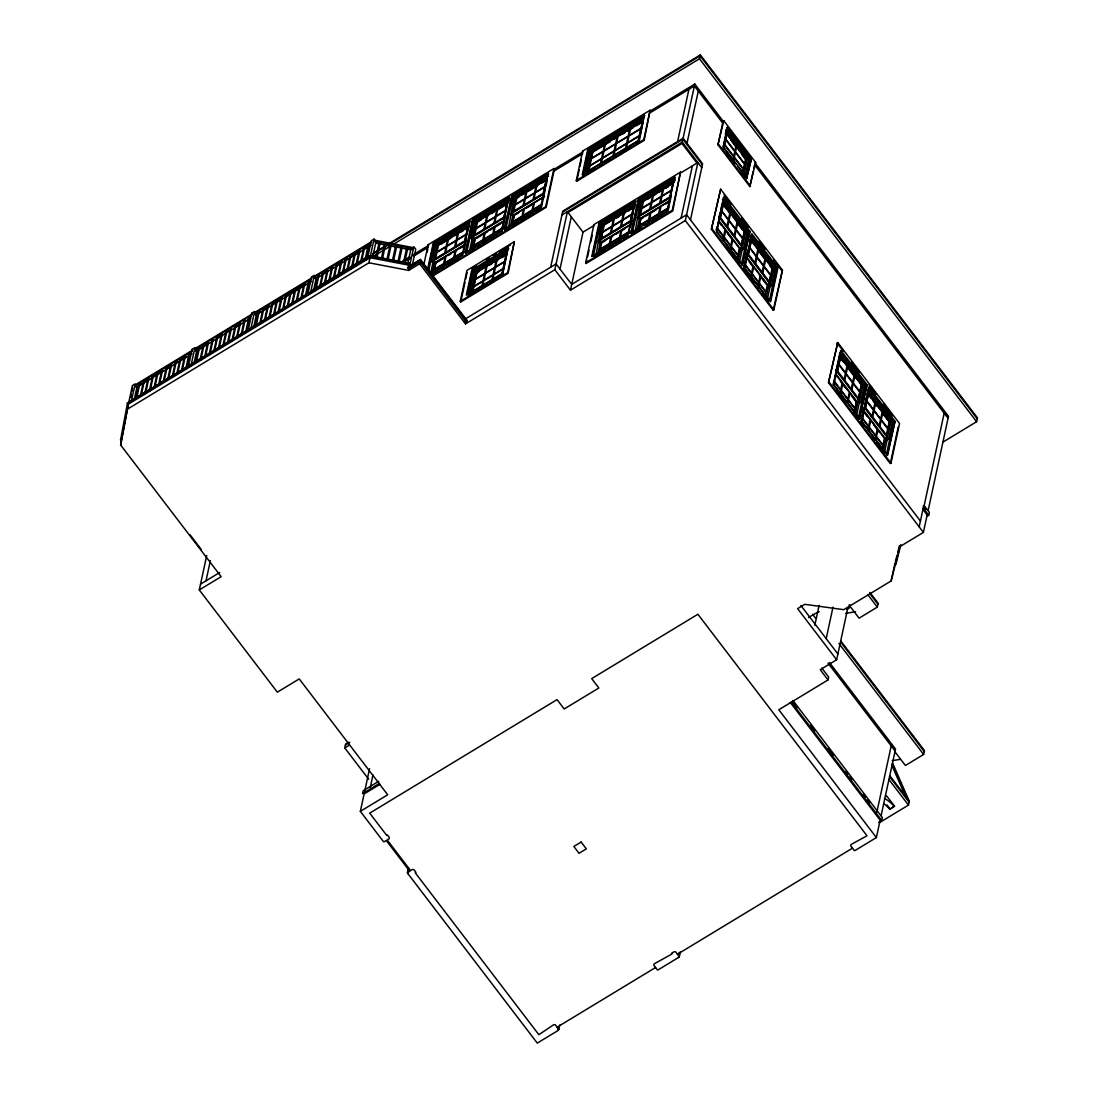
<?xml version="1.0" encoding="UTF-8"?>
<svg xmlns="http://www.w3.org/2000/svg" width="1098" height="1098" viewBox="0 0 1098 1098"><rect width="100%" height="100%" fill="white"/><g stroke="black" fill="none" stroke-linecap="round" stroke-linejoin="round"><path stroke-width="1.5" d="M127.505 402.829L127.341 403.556L369.751 256.63L410.419 264.426L410.583 263.698L369.902 255.903L127.505 402.829L120.547 440.133L120.698 439.406M558.937 1027.22L558.251 1030.391L537.279 1043.1L407.825 873.555L407.413 872.567L409.691 871.181L386.263 840.505L383.984 841.891L383.106 841.178L360.35 811.353L387.69 794.787L299.219 678.921L277.341 692.179L199.287 589.942L221.165 576.67L120.629 445.006L128.37 404.174L370.012 257.714L409.787 265.332L409.307 267.514L407.591 267.939L409.156 268.241L420.095 261.612L465.977 321.714L465.511 323.883L419.628 263.781L420.095 261.612M128.37 404.174L120.629 445.006M130.703 397.545L131.307 394.223M131.829 391.602L132.446 388.294M128.535 403.446L132.391 385.549L135.136 383.902L131.266 401.799M135.15 385.769L135.356 384.808L192.342 350.262L192.136 351.236L135.15 385.769L136.44 387.484L191.972 353.817M136.44 387.484L141.038 383.861M134.272 399.466L137.085 386.455M135.932 397.943L138.773 384.822L139.679 384.273L136.838 397.38M140.489 395.17L143.33 382.063L144.236 381.514L141.409 394.621M144.689 394.045L147.887 379.304L148.793 378.741L145.965 391.862M149.602 389.653L152.444 376.532L153.349 375.983L150.165 390.737M153.816 388.527L157 373.773L157.906 373.224L155.079 386.331M158.716 384.122L161.557 371.014L162.463 370.465L159.279 385.206M163.286 381.363L166.114 368.255L167.02 367.693L164.192 380.814M167.843 378.604L170.67 365.483L171.59 364.934L168.749 378.041M172.4 375.832L175.227 362.724L176.147 362.175L173.306 375.283M176.956 373.073L179.784 359.966L180.703 359.417L177.862 372.524M181.156 371.947L184.34 357.193L185.26 356.644L182.419 369.765M185.713 369.189L188.897 354.434L189.817 353.885L186.633 368.64M194.868 349.576L195.087 348.601L252.073 314.069L251.867 315.03L194.868 349.576L196.171 351.278L250.248 318.502M196.171 351.278L206.616 344.113M194.003 363.273L196.817 350.248M195.307 363.369L198.491 348.629L199.411 348.066L196.569 361.187M200.22 358.977L203.048 345.856L203.967 345.307L200.769 360.062M204.42 357.852L207.618 343.098L208.524 342.549L205.683 355.656M209.334 353.446L212.175 340.339L213.081 339.79L209.896 354.53M213.89 350.687L216.731 337.58L217.637 337.017L214.81 350.138M218.447 347.929L221.288 334.808L222.194 334.259L219.367 347.366M222.647 346.803L225.845 332.049L226.751 331.5L223.923 344.607M227.561 342.398L230.402 329.29L231.307 328.727L228.48 341.849M231.774 341.272L234.958 326.518L235.864 325.969L233.037 339.09M236.688 336.866L239.515 323.759L240.435 323.21L237.237 337.964M241.244 334.108L244.072 321L244.991 320.451L242.15 333.559M245.801 331.349L248.628 318.242L249.548 317.679L246.707 330.8M248.464 330.745L248.683 329.784L191.683 364.33M311.434 281.417L255.903 315.071L254.599 313.369L254.805 312.408L311.805 277.863M255.903 315.071L260.501 311.448M253.72 327.067L256.534 314.055M255.038 327.177L258.222 312.422L259.142 311.873L256.301 324.981M199.287 589.942L206.698 555.629M259.952 322.771L262.779 309.663L263.698 309.101L260.501 323.855M206.012 580.815L210.363 560.694M264.508 320.012L267.336 306.891L268.255 306.342L265.414 319.463M269.065 317.253L271.892 304.132L272.812 303.583L269.971 316.691M273.265 316.128L276.449 301.374L277.369 300.825L274.527 313.932M278.178 311.722L281.019 298.615L281.925 298.052L278.741 312.806M282.378 310.597L285.576 295.842L286.482 295.293L283.641 308.401M287.292 306.191L290.133 293.084L291.039 292.535L287.854 307.289M291.848 303.432L294.689 290.325L295.595 289.776L292.768 302.883M296.405 300.674L299.246 287.566L300.152 287.003L297.325 300.125M300.962 297.915L303.803 284.794L304.709 284.245L301.881 297.352M305.519 295.142L308.36 282.035L309.265 281.486L306.438 294.593M314.33 277.176L314.536 276.202L371.536 241.656L371.316 242.631L314.33 277.176L315.634 278.878L371.165 245.211M315.634 278.878L318.763 276.133M313.452 290.86L316.265 277.849M314.769 290.97L317.953 276.216L318.859 275.667L316.032 288.774M319.669 286.564L322.51 273.457L323.416 272.908L320.232 287.662M323.883 285.453L327.067 270.698L327.973 270.149L325.145 283.257M328.796 281.047L331.623 267.939L332.543 267.377L329.345 282.131M332.996 279.921L336.18 265.167L337.1 264.618L334.259 277.725M337.909 275.516L340.737 262.408L341.656 261.859L338.459 276.614M342.466 272.757L345.294 259.65L346.213 259.087L343.372 272.208M347.023 269.998L349.85 256.877L350.77 256.328L347.929 269.449M351.223 268.873L354.421 254.118L355.327 253.569L352.485 266.677M356.136 264.467L358.977 251.36L359.883 250.811L356.699 265.551M360.336 263.342L363.534 248.601L364.44 248.038L361.613 261.159M365.25 258.95L368.091 245.828L368.997 245.279L365.812 260.034M367.446 258.648L371.316 240.75L374.047 239.089L375.996 241.642M367.926 258.346L368.132 257.371L311.146 291.917M369.751 256.63L369.902 255.903M127.272 409.252L368.928 262.793L370.012 257.714M370.177 256.987L374.047 239.089M370.795 256.863L371 255.903L409.664 263.314L409.458 264.275M372.853 256.205L375.681 243.097L374.404 240.174L413.054 247.585L410.762 249.822L407.578 264.577M375.791 257.838L378.975 243.097L380.086 243.303L376.889 258.057M381.308 258.908L384.506 244.154L385.604 244.36L382.42 259.114M386.839 259.965L390.023 245.211L391.121 245.417L387.937 260.171M392.357 261.022L395.541 246.268L396.653 246.474L393.455 261.228M397.874 262.079L401.072 247.325L402.17 247.544L398.986 262.285M403.405 263.136L406.589 248.381L407.701 248.601L404.503 263.355M368.928 262.793L408.689 270.41L409.156 268.241M409.938 264.604L413.809 246.721L415.758 249.273L412.244 265.538M407.591 267.939L420.507 259.471L467.048 320.438L465.977 321.714M423.828 264.673L428.138 244.744L553.927 168.502L554.421 169.133L546.159 207.344L432.063 276.504M427.136 252.266L427.849 248.972M428.138 244.744L428.206 247.311L413.658 256.136M427.369 270.286L433.285 242.878L469.752 220.78L468.846 227.862M427.849 270.932L433.779 243.523L470.246 221.412M428.536 271.398L434.588 243.454L469.23 222.455M430.457 274.102L432.873 262.93L431.898 261.653L435.563 244.73L468.764 224.61M437.182 244.593L433.93 259.581L464.921 240.791L468.173 225.804L437.182 244.593L438.157 245.87M434.424 260.226L437.663 245.225L468.654 226.449M432.173 273.484L434.698 261.832L435.673 263.108L444.127 257.989M433.024 272.469L435.192 262.463L464.77 244.538M433.518 273.1L435.316 264.769M433.847 272.359L434.424 269.655L443.537 264.124L442.961 266.841M443.578 267.637L444.457 263.575L453.57 258.044L452.692 262.106M368.654 779.209L344.772 747.93L345.609 744.06L348.533 742.289M453.899 260.212L454.476 257.495L463.603 251.977M469.752 220.78L462.121 255.34L431.802 273.718M465.415 241.436L466.142 238.101M466.856 234.766L468.297 228.109M463.274 253.665L466.06 240.764M508.95 197.022L472.483 219.12L465.168 252.979L501.635 230.882L508.95 197.022L509.445 197.654L472.977 219.765L465.662 253.611M466.677 252.581L473.787 219.696L508.429 198.697L509.403 199.973L474.761 220.972L471.097 237.895L472.071 239.172L469.656 250.344M507.372 202.046L476.367 220.835L473.128 235.823L504.119 217.033L507.372 202.046L507.852 202.691L476.861 221.467L473.979 234.794M460.254 301.346L466.952 270.396L514.344 241.656L508.141 273.251L460.748 301.977L460.254 301.346L507.66 272.606L514.344 241.656M471.371 249.726L473.897 238.074L474.871 239.35L473.073 247.681M460.748 301.977L465.003 282.31M465.703 279.029L467.117 272.482M472.222 248.711L474.391 238.705L503.968 220.78M473.046 248.601L473.622 245.897L482.736 240.366L482.159 243.083M467.199 294.086L472.277 270.616L508.745 248.519L508.25 247.874L471.797 269.971L466.348 295.129L502.815 273.031L503.309 273.663M473.087 270.547L467.858 294.731L502.5 273.731L507.729 249.548L473.087 270.547L474.061 271.824L469.175 294.401M484.657 229.345L486.126 222.578L495.239 217.047L493.784 223.827L485.961 228.562M471.207 292.343L475.681 271.686L506.672 252.897L501.855 275.145M471.701 292.988L476.161 272.331L507.152 253.542M482.777 243.88L483.655 239.817L492.769 234.286L491.89 238.348M360.35 811.353L364.111 793.95L379.935 784.356M364.742 791.04L369.573 768.696M473.211 288.856L474.94 280.91M475.626 277.725L476.656 272.963L479.469 271.261M472.662 292.178L473.828 286.77L482.955 281.239L481.775 286.66M370.204 787.733L372.963 774.968M493.098 236.454L493.675 233.737L502.802 228.219M482.695 286.111L483.861 280.69L492.975 275.159L491.808 280.58M508.429 198.697L501.319 231.582L468.119 251.703M503.488 225.021L502.898 227.725L493.784 233.256L495.253 226.49L504.366 220.959M502.115 231.513L505.602 215.4M508.388 202.499L509.088 199.273M492.714 280.031L493.894 274.61L503.008 269.092L501.827 274.5L490.175 281.623M504.366 229.221L511.682 195.362L548.149 173.264L548.643 173.896L512.176 196.007L504.86 229.853L504.366 229.221L540.834 207.124L541.314 207.755L545.157 190.023M548.602 176.215L547.628 174.939L512.986 195.938L505.876 228.823L539.063 208.702M508.511 228.192L513.96 197.215L547.147 177.094M512.327 212.065L515.566 197.077L546.571 178.288L543.812 193.921L543.318 193.275L512.327 212.065L512.821 212.71L516.06 197.709L547.051 178.933M510.57 225.968L513.095 214.316L514.07 215.592L511.915 225.584M513.672 211.681L516.87 197.64L525.983 192.123L524.515 198.889L515.401 204.42M511.421 224.953L513.59 214.947L544.581 196.171M511.942 226.202L512.821 222.139L521.934 216.608L521.056 220.671M502.692 274.198L508.25 247.874M522.264 218.763L522.854 216.059L531.967 210.528L531.377 213.245M532.983 200.069L534.438 193.303L525.324 198.82L523.856 205.587L531.679 200.852M531.995 214.041L532.873 209.979L541.987 204.461M546.571 178.288L543.002 193.989L533.889 199.52L535.357 192.74L544.471 187.223M540.504 207.824L548.149 173.264M545.843 186.797L547.243 180.347M431.583 275.859L545.665 206.698L553.927 168.502M407.413 872.567L408.456 867.695M407.825 873.555L408.854 868.806M408.058 873.418L409.087 868.669M550.633 267.253L562.766 211.145L683.093 138.224L702.61 163.78L690.477 219.874M554.847 269.737L567.391 211.708L583.011 232.145L570.466 290.188L554.847 269.737L465.511 323.883M576.272 180.594L582.64 151.099L650.098 110.212L644.21 140.352L576.752 181.239L576.272 180.594L643.73 139.707L650.098 110.212M576.752 181.239L579.209 169.888M579.909 166.635L581.309 160.157M560.007 269.051L571.303 216.814M582.365 174.376L587.801 149.232L644.32 114.974L639.365 140.764L638.885 140.119L582.365 174.376L582.846 175.021L587.197 172.386M582.846 175.021L588.295 149.863L644.814 115.619M643.785 116.649L589.091 149.795L583.875 173.978L637.128 141.697M585.193 173.649L590.079 151.071L643.332 118.804M587.224 171.604L591.685 150.934L642.742 119.998L637.897 141.601M587.705 172.235L592.179 151.579L643.222 120.643M588.542 171.288L590.257 163.341M590.944 160.157L592.316 153.802M588.679 171.439L589.846 166.018L601.471 158.977L600.29 164.398M601.498 162.49L602.377 158.428L614.002 151.373L612.835 156.794M585.659 262.82L593.908 224.61L680.513 172.112L672.745 210.967L586.14 263.451L585.659 262.82L672.25 210.322L680.513 172.112M586.14 263.451L586.854 260.13M587.581 256.808L589.008 250.166M590.806 241.862L592.247 235.205M635.536 200.646L599.069 222.743L591.753 256.603L628.207 234.492L635.536 200.646L634.63 207.728M613.741 156.245L614.907 150.824L626.533 143.783L625.078 150.55M592.591 255.628L599.563 223.374L636.016 201.277M600.359 223.306L593.249 256.205L627.891 235.205L635.001 202.32L600.359 223.306L601.347 224.596L595.898 255.559M599.714 239.446L602.953 224.459L633.944 205.669L630.705 220.657L599.714 239.446L600.208 240.078L603.447 225.09L634.438 206.3M597.6 255.024L600.482 241.697L601.457 242.974L605.684 240.407M600.688 240.723L602.129 234.066M598.808 252.32L600.963 242.329L630.554 224.404M599.33 253.583L601.773 242.26L610.886 236.729L609.431 243.509L600.318 249.026M626.272 148.642L627.452 143.234L639.063 136.179M608.443 248.052L609.321 243.989L600.208 249.521M609.651 246.144L610.227 243.44L619.354 237.909L618.764 240.627M638.569 140.832L644.32 114.974M640.134 134.944L642.879 122.221M619.382 241.423L620.26 237.36L628.07 232.625M632.997 212.971L631.199 221.302L630.705 220.657M629.044 233.517L629.744 230.306M630.362 227.286L631.844 220.629M630.952 232.845L638.267 198.985L674.735 176.888L667.406 210.734L630.952 232.845L631.432 233.476L634.356 231.705M631.432 233.476L638.761 199.616L675.215 177.519M635.097 231.802L640.532 200.838L675.174 179.839L674.199 178.562L639.558 199.548L632.448 232.447L641.108 227.19M639.393 216.32L642.646 201.332L673.637 182.543L673.143 181.911L642.152 200.701L638.912 215.688L669.904 196.899L670.398 197.544L636.881 217.761M637.156 229.592L639.681 217.939L640.656 219.216L638.858 227.547M640.244 215.304L641.877 208.524L650.99 202.993L649.536 209.759L641.712 214.494M637.65 230.237L640.161 218.571L669.753 200.646M638.816 228.466L639.407 225.763L648.52 220.231L647.93 222.935M648.849 222.386L649.426 219.682L658.553 214.151L657.675 218.214M658.869 216.306L659.459 213.602L668.572 208.071M677.617 141.532L688.913 89.295M393.949 243.962L699.495 58.77L700.332 54.9L977.453 417.844L976.616 421.714L943.072 442.041M673.143 181.911L669.588 197.613L660.474 203.13L661.929 196.364L671.043 190.832M674.199 178.562L667.09 211.447L644.004 225.447M561.929 215.016L682.256 142.081L694.801 84.052L723.102 121.109L717.968 144.812L749.852 186.564L755.657 162.449L723.788 120.698L723.102 121.109M671.386 195.252L667.9 211.379L667.406 210.734M674.172 182.364L674.872 179.139M686.991 143.33L698.287 91.093M681.103 218.09L692.399 165.853M570.466 290.188L685.317 220.574L697.861 162.531L681.007 172.757M717.968 144.812L723.788 120.698M725.298 134.121L727.37 127.258L751.444 158.785L746.571 178.549L751.444 158.785M727.37 127.258L723.184 146.61L747.258 178.123M737.746 166.361L746.022 177.203L750.003 158.826L727.233 129.015L723.266 147.393L735.674 163.657M723.404 148.957L726.958 132.515L747.12 158.922L743.922 173.717M723.829 148.12L724.515 144.895L733.629 156.822L732.929 160.047M711.394 229.29L720.659 189.213L782.449 270.149L773.884 309.814L773.198 310.226L711.394 229.29L720.659 189.213M716.28 229.88L716.967 226.655M718.71 218.598L720.11 212.147M720.81 208.922L723.925 197.228L749.948 231.307L742.632 265.153L716.61 231.074L723.925 197.228M716.404 230.978L716.994 228.274L723.5 236.784L722.909 239.501M717.68 225.076L718.27 222.372M731.103 250.742L741.397 264.234L748.507 231.349L723.788 198.971L716.678 231.856L729.045 248.052M720.274 217.473L723.513 202.471L745.638 231.445L742.399 246.432L720.274 217.473L719.588 217.884M733.588 160.898L734.274 157.687L743.387 169.614L742.687 172.825M723.568 240.352L724.145 237.635L730.65 246.158L729.772 250.22M743.977 167.967L745.405 161.392M558.251 1030.391L558.772 1027.014M743.236 174.129L746.434 159.334L726.272 132.927L726.958 132.515M558.086 1030.185L560.049 1024.75M745.02 176.366L748.63 159.663L750.003 158.826M730.719 249.726L731.309 247.009L737.815 255.532L737.225 258.236M734.013 236.139L735.468 229.372L728.962 220.849L727.507 227.629L733.08 234.931M734.658 236.99L736.127 230.223L742.632 238.746L741.164 245.513L737.444 240.64M749.852 186.564L753.104 171.494M753.832 168.145L754.559 164.796L948.082 418.256M737.293 259.059L739.091 250.728M737.609 260.308L740.134 248.642L719.025 221M738.295 259.897L740.821 248.23L742.124 249.932L739.352 262.71M741.74 243.934L743.181 237.264M741.713 246.844L744.952 231.856L722.841 202.883L723.513 202.471M742.124 249.932L743.483 249.109L747.148 232.186L748.507 231.349M741.946 265.579L749.948 231.307M747.738 250.399L743.895 268.132L751.897 233.86L777.919 267.939L770.604 301.799L744.581 267.72M749.481 242.342L751.224 234.272L777.233 268.351L770.274 300.591M743.785 269.23L746.667 255.903M744.087 268.969L744.677 266.265M752.899 279.29L769.369 300.879L776.478 267.981L751.759 235.617L744.65 268.502L750.84 276.586M770.371 283.064L773.61 268.077L751.485 239.117L748.246 254.105L770.371 283.064L768.998 283.902L770.796 275.571M750.593 277.492L751.471 273.429L744.966 264.906M751.54 276.984L752.116 274.28L758.622 282.79L758.045 285.507M758.402 287.717L759.281 283.655L765.786 292.164L764.908 296.227M765.937 295.28L768.106 285.288L745.981 256.314M765.91 298.189L768.792 284.862L770.096 286.578L767.324 299.342M769.684 283.49L773.61 268.077M770.096 286.578L771.455 285.741L775.119 268.818L776.478 267.981M773.198 310.226L782.449 270.149M678.413 957.25L679.319 956.701L675.586 951.801L674.186 951.705L671.454 953.366L671.935 954.011L654.134 963.866L653.708 965.06L657.441 969.959L658.526 969.616L678.578 957.456L679.442 952.501M678.578 957.456L679.607 952.707M679.319 956.701L680.376 951.815M828.482 382.639L837.747 342.562L899.55 423.512L890.972 463.164L890.286 463.576L828.482 382.639L837.747 342.562M836.154 370.342L839.984 352.609M835.07 377.081L835.66 374.377L842.152 382.886L840.697 389.666L834.192 381.143M833.025 384.849L841.027 350.578L867.049 384.657L859.72 418.516L859.034 418.928L854.875 413.479M859.487 399.796L862.726 384.794L840.615 355.834L837.362 370.822L859.487 399.796L858.801 400.207L862.04 385.22L839.929 356.246M839.709 394.209L840.588 390.147L834.082 381.624M840.656 393.702L841.246 390.998L847.752 399.521L847.162 402.225M843.95 380.128L845.405 373.361L838.899 364.838L837.445 371.604L842.084 377.698M844.595 380.979L846.064 374.212L852.57 382.735L851.101 389.502L847.381 384.629M847.807 403.076L848.397 400.372L854.903 408.895L854.024 412.958M854.738 410.748L856.536 402.417L857.909 401.594L859.212 403.295L856.454 416.06M855.067 411.997L857.222 402.005L836.113 374.349M858.252 398.876L859.72 392.096L853.215 383.586L851.746 390.353L856.399 396.433M855.026 414.92L857.909 401.594M858.114 400.619L860.64 388.966M859.212 403.295L860.571 402.458L864.236 385.535L865.608 384.712L840.89 352.334L833.78 385.22L843.044 397.366M858.499 417.597L865.608 384.712M859.034 418.928L867.049 384.657M814.798 625.352L819.094 605.451M861.34 419.875L864.126 406.974M864.826 403.748L866.226 397.311M866.912 394.086L868.998 387.223L895.021 421.303L887.692 455.148L861.669 421.069L868.998 387.223M861.244 420.918L863.769 409.252M861.477 420.973L862.054 418.256L868.559 426.779L867.983 429.496M862.452 416.43L863.33 412.368M861.752 421.852L868.861 388.966L893.58 421.344L886.47 454.229L877.192 442.096M865.334 407.468L868.587 392.466L890.698 421.44L887.459 436.428L865.334 407.468L864.661 407.88L888.543 439.104L887.184 439.927L884.425 452.692M868.628 430.347L869.218 427.63L875.724 436.153L874.845 440.216M826.19 638.624L832.998 607.125M875.779 439.708L876.369 437.004L882.874 445.527L882.284 448.231M879.073 426.134L880.541 419.367L874.035 410.844L872.567 417.611L878.139 424.912M879.718 426.985L881.186 420.218L887.692 428.742L886.223 435.508L882.504 430.636M558.992 1029.622L555.259 1024.722L553.859 1024.64L538.844 1034.673L415.25 872.8L415.936 872.375L413.987 869.822L412.656 869.383L410.597 870.632L387.182 839.956L389.227 838.721L389.268 837.445L387.32 834.892L386.633 835.304L369.71 813.151L557.043 699.618L564.194 708.992L598.835 687.993L591.685 678.619L697.889 614.249L867.008 835.77L851.032 844.527L850.607 845.721L854.34 850.621L855.424 850.277L876.382 837.568L778.811 709.775L828.029 679.937L828.661 677.027L821.839 668.092M828.029 679.937L820.233 669.711L836.635 659.761L847.93 607.537M882.353 449.055L883.794 442.384M882.682 450.304L885.194 438.637L863.083 409.678M883.355 449.892L885.88 438.226L887.184 439.927M850.126 604.929L849.495 607.825L846.682 609.527M887.129 435.179L890.011 421.852L867.9 392.878L868.587 392.466M888.543 439.104L892.207 422.167L893.58 421.344M887.006 455.56L895.021 421.303M891 460.254L898.191 427.04M849.015 604.998L859.075 618.174L877.302 607.112L878.139 603.255L869.918 592.467M836.635 659.761L797.601 608.649L804.752 604.312L843.731 609.678L891.137 580.952L894.897 563.549M896.531 561.284L895.899 564.18L900.882 544.594M922.608 509.019L924.159 505.574L929.361 512.382L928.73 515.291L927.824 515.84L922.608 509.019L923.528 508.47L944.184 413.15M919.177 526.862L922.938 509.445M891.137 580.952L899.852 546.667L923.404 532.393L927.165 514.989M928.153 510.446L948.494 416.32L754.971 162.861L755.657 162.449M876.877 812.136L891.205 745.885M876.382 837.568L880.157 820.151L790.272 702.432M881.118 815.663L895.529 749.056L829.402 662.465M878.894 822.169L881.708 820.453L882.339 817.557L792.934 700.469M883.876 803.695A31.046 9.909 58.8 0 1 889.86 809.295L894.527 806.056L887.143 796.613A36.673 11.707 58.8 0 0 885.496 795.432M889.86 809.295L894.527 806.056M879.278 822.773L908.444 805.095L909.281 801.224L892.523 762.959M894.678 751.444L905.411 765.498L923.638 754.45L924.475 750.579L840.794 640.971M895.323 561.915L896.984 555.382M897.807 552.116L899.468 545.582M254.599 313.369L311.599 278.823M143.962 382.077L149.808 378.536M152.732 376.765L155.655 374.994M158.579 373.224L162.957 370.575M167.349 367.912L171.727 365.25M174.651 363.479L177.574 361.709M181.952 359.06L186.344 356.397M218.31 337.017L222.688 334.368M225.612 332.598L228.535 330.827M234.382 327.286L238.76 324.624M263.424 309.677L269.257 306.136M272.18 304.366L275.104 302.595M278.027 300.825L282.419 298.162M285.343 296.391L305.793 283.998M323.141 273.484L327.533 270.822M330.457 269.051L333.38 267.281M337.759 264.618L342.137 261.969M345.06 260.199L347.984 258.414M352.376 255.765L358.223 252.224M365.524 247.791L369.902 245.129M375.681 243.097L410.762 249.822M312.916 289.721L368.475 256.04M372.853 253.391L386.016 245.417M388.939 243.632L700.332 54.9M372.647 254.352L700.126 55.861L977.247 418.818M131.952 400.523L188.952 365.977M251.415 328.124L308.401 293.578M258.51 324.665L261.434 322.894M325.543 284.025L328.467 282.255M331.39 280.484L335.768 277.835M362.079 261.887L366.458 259.224M373.485 256.369L391.025 245.732M401.086 262.079L409.774 256.808M412.683 255.052L428.618 245.389M554.421 169.133L583.134 151.73L582.64 151.099M650.592 110.843L694.801 84.052M402.005 263.191L410.734 257.906M553.996 171.068L582.722 153.665M650.167 112.778L694.389 85.987L722.676 123.045M546.035 179.962L536.922 185.493L535.453 192.26L544.567 186.729M642.206 121.672L630.581 128.713L629.127 135.493L640.738 128.439M440.971 244.154L450.825 238.184M455.052 235.617L457.88 233.915M460.693 232.2L463.507 230.498M481.569 219.545L477.356 222.112L476.367 220.835M485.796 216.992L488.624 215.277M491.437 213.575L494.251 211.859M497.078 210.157L506.933 204.173M519.368 196.638L516.54 198.354L515.566 197.077M522.181 194.936L524.995 193.234M527.822 191.519L537.677 185.548M541.904 182.982L544.718 181.28M602.871 146.034L592.659 152.224L591.685 150.934M605.794 144.263L610.159 141.615M614.537 138.952L617.46 137.195M621.839 134.532L624.748 132.776M627.672 131.005L633.505 127.464M636.415 125.694L640.793 123.045M407.756 267.212L420.507 259.471M515.291 204.901L524.419 199.369L522.95 206.149L513.837 211.667M640.642 128.933L629.017 135.974L627.548 142.74L639.173 135.699M408.689 270.41L419.628 263.781M497.298 221.7L494.69 223.278L496.159 216.498L505.272 210.981L503.804 217.747L499.906 220.122M431.898 261.653L466.54 240.654M471.097 237.895L504.298 217.775M510.296 214.137L543.496 194.017M432.873 262.93L434.698 261.832M472.071 239.172L473.897 238.074M511.27 215.414L513.095 214.316M465.168 244.717L456.054 250.248L454.586 257.014L463.699 251.483M543.565 197.201L534.452 202.732L532.983 209.498L542.096 203.967M448.355 255.422L451.168 253.707M453.996 252.005L456.809 250.303M459.623 248.587L463.85 246.034M476.285 238.499L481.912 235.082M484.74 233.366L487.553 231.664M490.367 229.949L500.235 223.978M515.484 214.741L518.297 213.026M526.752 207.906L530.979 205.34M540.834 199.369L543.661 197.654M590.093 170.629L594.443 167.994M598.794 165.359L601.69 163.602M604.586 161.845L608.937 159.21M613.288 156.575L616.184 154.818M619.08 153.061L623.431 150.426M626.327 148.669L630.677 146.034M635.028 143.399L637.924 141.642M430.347 274.088L462.436 254.64L462.917 255.271M432.296 273.841L436.675 271.192M441.039 268.53L443.963 266.759M448.341 264.11L451.251 262.34M454.174 260.583L458.552 257.92M468.572 251.854L472.95 249.191M477.328 246.542L480.238 244.772M484.616 242.123L487.539 240.352M490.449 238.582L496.282 235.054M504.86 229.853L509.225 227.204M513.603 224.555L517.981 221.906M520.891 220.135L532.571 213.067M535.481 211.296L539.859 208.647M562.56 212.12L682.887 139.185L702.391 164.741M471.742 268.42L476.052 265.798M486.112 259.704L488.981 257.975M493.29 255.354L496.159 253.611M499.041 251.881L510.529 244.909M568.05 212.559L681.995 143.495L696.956 163.094M474.061 271.824L507.262 251.703M489.324 265.277L492.151 263.575M494.965 261.859L497.778 260.157M502.006 257.591L504.833 255.889M727.233 129.015L725.86 129.839L748.63 159.663M468.297 294.882L471.22 293.111M474.13 291.341L478.508 288.692M482.887 286.043L487.265 283.394M583.011 232.145L594.402 225.241L593.908 224.61M601.347 224.596L634.534 204.475M672.621 183.586L663.508 189.103L662.039 195.883L671.153 190.352M616.609 218.049L619.423 216.333M622.25 214.632L625.064 212.916M627.878 211.214L632.105 208.647M647.353 199.411L650.167 197.709M652.994 195.993L655.808 194.291M658.622 192.575L662.849 190.023M665.663 188.307L668.49 186.605M465.538 318.832L556.096 263.932L571.715 284.382L686.579 214.769L920.426 521.056M464.413 322.03L467.048 320.438M597.683 241.519L632.324 220.52M598.657 242.795L600.482 241.697M637.856 219.037L639.681 217.939M630.952 224.582L621.825 230.1L620.37 236.88L629.483 231.349M670.137 200.824L661.023 206.342L659.569 213.122L668.682 207.591M609.912 237.841L612.725 236.139M615.539 234.423L618.366 232.721M621.18 231.019L625.407 228.453M640.656 219.216L643.469 217.5M646.283 215.798L649.11 214.083M651.924 212.381L656.151 209.814M666.006 203.844L668.833 202.128M747.12 158.922L745.762 159.745L741.726 154.461M593.702 256.356L598.067 253.707M600.99 251.936L605.369 249.273M609.747 246.625L612.657 244.854M615.58 243.097L619.945 240.435M624.323 237.786L627.246 236.015M637.265 229.949L641.644 227.286M646.022 224.637L648.932 222.867M651.855 221.096L656.233 218.447M660.612 215.798L663.521 214.028M722.429 199.809L723.788 198.971M744.266 232.268L745.638 231.445M751.759 235.617L750.401 236.441L775.119 268.818M751.485 239.117L750.812 239.529L772.923 268.488M739.448 249.054L740.821 248.23M200.536 584.136L219.682 572.525M767.42 285.7L768.792 284.862M840.615 355.834L839.243 356.658L843.264 361.928M861.354 385.631L862.726 384.794M868.861 388.966L867.489 389.79L892.207 422.167M858.046 403.158L859.418 402.321M345.403 745.034L349.782 742.372M344.772 747.93L349.15 745.281M889.325 422.263L890.698 421.44M884.508 439.049L885.88 438.226M886.017 439.79L887.39 438.967M378.714 781.323L363.177 790.752L362.546 793.648L379.496 783.368M557.125 1027.179L655.575 967.503M677.452 954.244L852.473 848.164M845.597 613.343L855.616 611.764M892.152 760.64L900.387 759.349M374.185 241.148L412.848 248.56M408.058 248.683L411.325 249.315M394.319 261.379L397.682 262.024M699.495 58.77L976.616 421.714M726.684 127.67L750.758 159.196M730.637 139.94L735.674 146.542M726.519 152.279L734.535 162.779M740.56 170.657L745.569 177.231M718.655 144.401L750.538 186.138M724.09 195.019L731.295 204.461M741.603 217.953L748.809 227.396M759.116 240.887L765.292 248.985M773.527 259.773L781.776 270.561M837.06 342.988L843.237 351.072M851.485 361.873L859.72 372.661M868.998 384.808L876.204 394.251M883.41 403.693L892.688 415.826M682.256 142.081L701.773 167.651M723.253 197.64L749.261 231.719M840.341 351.003L866.363 385.082M868.312 387.635L894.335 421.714M723.458 201.154L747.148 232.186M839.517 353.158L864.236 385.535M724.158 205.944L730.197 213.836M738.24 224.376L742.262 229.633M750.126 239.94L752.13 242.576M759.171 251.785L764.194 258.373M770.233 266.279L772.237 268.9M848.287 368.516L855.328 377.726M869.218 395.925L871.236 398.56M873.239 401.195L877.261 406.466M883.3 414.358L888.323 420.946M718.765 216.731L743.483 249.109M746.736 253.364L771.455 285.741M835.853 370.095L860.571 402.458M718.559 221.014L725.064 229.537L723.609 236.303L717.104 227.78M863.632 411.009L870.124 419.532L868.669 426.299L862.163 417.775M718.339 221.412L721.359 225.364M727.384 233.256L733.423 241.162M749.33 261.997L754.353 268.585M759.377 275.159L766.418 284.382M840.45 381.349L845.487 387.937M851.513 395.829L856.536 402.417M863.399 411.407L867.42 416.664M873.459 424.569L879.484 432.475M833.698 384.437L859.72 418.516M845.103 400.056L857.469 416.252M862.781 423.21L875.133 439.392M727.37 246.487L736.744 258.757M744.938 269.49L754.312 281.761M762.63 292.672L768.875 300.852M837.184 390.312L846.544 402.568M860.997 421.481L864.112 425.571M872.443 436.482L874.516 439.214M876.602 441.931L883.89 451.484M712.08 228.864L773.884 309.814M829.168 382.228L890.972 463.164M923.24 506.123L925.847 509.527M923.528 508.47L928.73 515.291M685.317 220.574L923.404 532.393M639.558 199.548L640.532 200.838M589.091 149.795L590.079 151.071M602.953 224.459L603.927 225.735M869.698 593.442L877.933 604.216M868.051 594.992L877.302 607.112M512.986 195.938L513.96 197.215M840.588 641.946L924.269 751.554M511.476 214.453L512.464 215.73M838.927 643.497L923.638 754.45M812.589 614.262L815.512 618.092M800.881 605.492L837.898 653.955M828.029 663.151L895.103 750.991M473.787 219.696L474.761 220.972M889.778 775.655L909.281 801.224M889.558 776.629L909.075 802.185M888.941 779.525L908.444 805.095M886.978 804.916L889.956 808.814M475.681 271.686L476.656 272.963M793.003 702.295L797.148 707.716M810.599 725.339L814.743 730.774M828.208 748.397L833.382 755.177M845.817 771.455L847.876 774.172M849.948 776.876L852.021 779.594M863.412 794.513L865.485 797.23M867.557 799.934L869.63 802.652M791.274 702.006L881.708 820.453M434.588 243.454L435.563 244.73M420.356 260.199L466.897 321.151M314.536 276.202L315.84 277.904M254.805 312.408L256.108 314.11M195.087 348.601L196.377 350.317M189.927 534.644L201.318 549.563M892.235 764.249L907.305 798.63M891.96 765.539L905.342 796.05M808.512 617.625A29.907 9.059 -37.4 0 1 819.19 611.723M884.453 798.479A31.046 9.909 58.8 0 1 894.417 806.536M192.123 349.356L188.252 367.254L190.997 365.593L194.868 347.695L192.123 349.356M251.854 313.15L247.983 331.047L250.715 329.386L254.585 311.489L251.854 313.15M311.585 276.957L307.714 294.84L310.446 293.193L314.316 275.296L311.585 276.957M436.908 252.416L435.439 259.183L444.553 253.665L446.021 246.885L436.908 252.416M438.473 245.156L437.004 251.936L446.117 246.405L447.586 239.638L438.473 245.156M436.002 262.395L434.534 269.175L443.647 263.644L445.115 256.877L436.002 262.395M446.927 246.336L445.459 253.103L454.586 247.585L456.041 240.805L446.927 246.336M448.492 239.076L447.037 245.856L456.15 240.325L457.619 233.558L448.492 239.076M446.021 256.314L444.553 263.095L453.68 257.563L455.135 250.797L446.021 256.314M456.96 240.256L455.492 247.036L464.605 241.505L466.074 234.739L456.96 240.256M458.525 233.009L457.056 239.776L466.183 234.245L467.638 227.478L458.525 233.009M476.093 228.659L474.638 235.425L483.751 229.907L485.22 223.127L476.093 228.659M477.671 221.398L476.203 228.178L485.316 222.647L486.785 215.881L477.671 221.398M475.187 238.637L473.732 245.417L482.846 239.886L484.314 233.119L475.187 238.637M487.69 215.318L486.236 222.098L495.349 216.567L496.818 209.8L487.69 215.318M485.22 232.556L483.751 239.337L492.878 233.805L494.333 227.039L485.22 232.556M475.407 279.51L473.938 286.276L483.051 280.759L484.52 273.992L475.407 279.51M476.971 272.263L475.503 279.029L484.616 273.498L486.085 266.732L476.971 272.263M497.723 209.251L496.255 216.018L505.368 210.487L506.837 203.72L497.723 209.251M485.426 273.429L483.971 280.21L493.084 274.678L494.539 267.912L485.426 273.429M487.004 266.183L485.536 272.949L494.649 267.432L496.118 260.651L487.004 266.183M495.459 267.363L493.99 274.129L503.104 268.598L504.572 261.832L495.459 267.363M497.023 260.102L495.555 266.869L504.682 261.351L506.137 254.571L497.023 260.102M514.386 214.879L512.931 221.659L522.044 216.128L523.513 209.361L514.386 214.879M526.889 191.56L525.434 198.34L534.548 192.809L536.002 186.042L526.889 191.56M524.419 208.798L522.95 215.579L532.063 210.047L533.532 203.281L524.419 208.798M591.41 158.771L589.955 165.537L601.567 158.496L603.035 151.716L591.41 158.771M592.989 151.51L591.52 158.277L603.145 151.236L604.6 144.469L592.989 151.51M603.941 151.167L602.486 157.934L614.111 150.893L615.566 144.126L603.941 151.167M605.52 143.907L604.051 150.687L615.676 143.646L617.145 136.866L605.52 143.907M616.486 143.577L615.017 150.344L626.642 143.303L628.097 136.523L616.486 143.577M618.05 136.317L616.582 143.083L628.207 136.042L629.676 129.276L618.05 136.317M602.678 232.282L601.224 239.048L610.337 233.517L611.792 226.751L602.678 232.282M604.257 225.021L602.788 231.788L611.902 226.27L613.37 219.504L604.257 225.021M612.711 226.202L611.243 232.968L620.356 227.451L621.825 220.671L612.711 226.202M614.276 218.941L612.808 225.721L621.935 220.19L623.389 213.424L614.276 218.941M611.806 236.18L610.337 242.96L619.45 237.429L620.919 230.662L611.806 236.18M622.731 220.122L621.276 226.888L630.389 221.371L631.858 214.59L622.731 220.122M624.309 212.861L622.841 219.641L631.954 214.11L633.422 207.344L624.309 212.861M643.442 201.263L641.987 208.03L651.1 202.512L652.569 195.746L643.442 201.263M640.971 218.502L639.503 225.268L648.63 219.751L650.085 212.971L640.971 218.502M651.91 202.444L650.441 209.21L659.555 203.693L661.023 196.913L651.91 202.444M653.475 195.183L652.006 201.963L661.133 196.432L662.588 189.666L653.475 195.183M651.004 212.422L649.536 219.202L658.649 213.671L660.118 206.904L651.004 212.422M725.668 139.583L724.625 144.414L733.739 156.341L734.782 151.51L725.668 139.583M726.821 134.258L725.778 139.103L734.878 151.03L735.935 146.185L726.821 134.258M721.811 211.475L720.343 218.255L726.849 226.764L728.317 219.998L721.811 211.475M723.376 204.228L721.921 210.994L728.427 219.518L729.882 212.751L723.376 204.228M735.427 152.361L734.384 157.192L743.483 169.119L744.54 164.288L735.427 152.361M736.58 147.036L735.536 151.881L744.636 163.808L745.679 158.963L736.58 147.036M725.723 230.388L724.255 237.154L730.76 245.678L732.229 238.911L725.723 230.388M730.541 213.602L729.072 220.369L735.578 228.892L737.046 222.112L730.541 213.602M732.874 239.762L731.405 246.528L737.911 255.052L739.379 248.272L732.874 239.762M737.691 222.963L736.223 229.743L742.728 238.266L744.197 231.486L737.691 222.963M746.53 257.646L745.075 264.426L751.581 272.935L753.036 266.169L746.53 257.646M749.783 248.121L748.314 254.887L754.82 263.41L756.289 256.63L749.783 248.121M751.348 240.86L749.893 247.626L756.398 256.15L757.853 249.383L751.348 240.86M753.695 267.02L752.226 273.786L758.732 282.31L760.2 275.543L753.695 267.02M756.934 257.481L755.479 264.261L761.985 272.784L763.439 266.004L756.934 257.481M758.512 250.234L757.044 257.001L763.549 265.524L765.018 258.757L758.512 250.234M760.845 276.394L759.377 283.16L765.882 291.684L767.351 284.917L760.845 276.394M764.098 266.855L762.63 273.635L769.135 282.145L770.604 275.378L764.098 266.855M765.663 259.608L764.194 266.375L770.7 274.898L772.169 268.118L765.663 259.608M840.478 357.577L839.009 364.358L845.515 372.867L846.983 366.101L840.478 357.577M842.811 383.737L841.343 390.517L847.848 399.041L849.317 392.261L842.811 383.737M847.629 366.952L846.16 373.732L852.666 382.241L854.134 375.475L847.629 366.952M849.962 393.111L848.507 399.892L855.013 408.401L856.467 401.635L849.962 393.111M854.779 376.326L853.324 383.092L859.83 391.615L861.285 384.849L854.779 376.326M866.871 401.47L865.416 408.25L871.922 416.76L873.377 409.993L866.871 401.47M868.449 394.223L866.981 400.99L873.486 409.513L874.955 402.733L868.449 394.223M870.783 420.383L869.314 427.149L875.82 435.673L877.288 428.893L870.783 420.383M875.6 403.584L874.132 410.364L880.637 418.887L882.106 412.107L875.6 403.584M877.933 429.757L876.479 436.524L882.984 445.047L884.439 438.267L877.933 429.757M882.751 412.958L881.296 419.738L887.802 428.247L889.256 421.481L882.751 412.958M581.13 842.056L573.829 846.476L579.03 853.283L586.332 848.864L581.13 842.056"/></g></svg>
